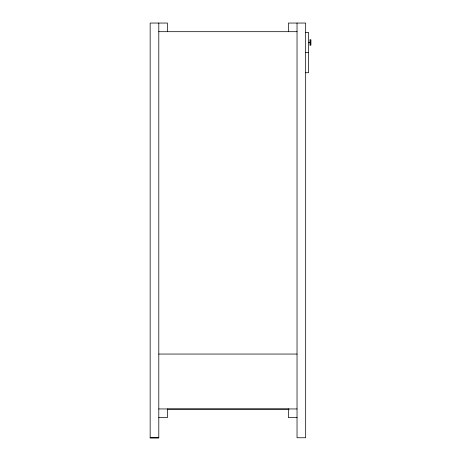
<?xml version="1.0" encoding="UTF-8"?>
<svg xmlns="http://www.w3.org/2000/svg" width="461" height="461" viewBox="0 0 461 461"><rect width="100%" height="100%" fill="white"/><g stroke="black" fill="none" stroke-linecap="round" stroke-linejoin="round"><path stroke-width="0.69" d="M158.797 31.688L297.034 31.688M305.672 32.408L308.553 32.408L308.553 72.729L305.672 72.729M308.553 42.412L309.988 42.412M308.553 42.568L309.988 42.568M305.672 52.571L308.553 52.571M158.797 354.054L297.034 354.054M158.797 408.953L297.034 408.953M167.435 409.149L289.11 409.149M158.797 417.591L167.435 417.591L167.435 408.953M297.034 417.591L288.39 417.591L288.39 408.953M150.159 437.754L158.797 437.754M310.841 39.583L310.841 45.339M310.731 40.044L310.731 45.011M309.988 39.583L309.988 45.339M297.034 23.05L297.034 437.754L305.672 437.754L305.672 23.05L288.39 23.05L288.39 31.688M167.435 31.688L167.435 23.05L150.159 23.05L150.159 437.95L158.797 437.95L158.797 23.05"/></g></svg>
